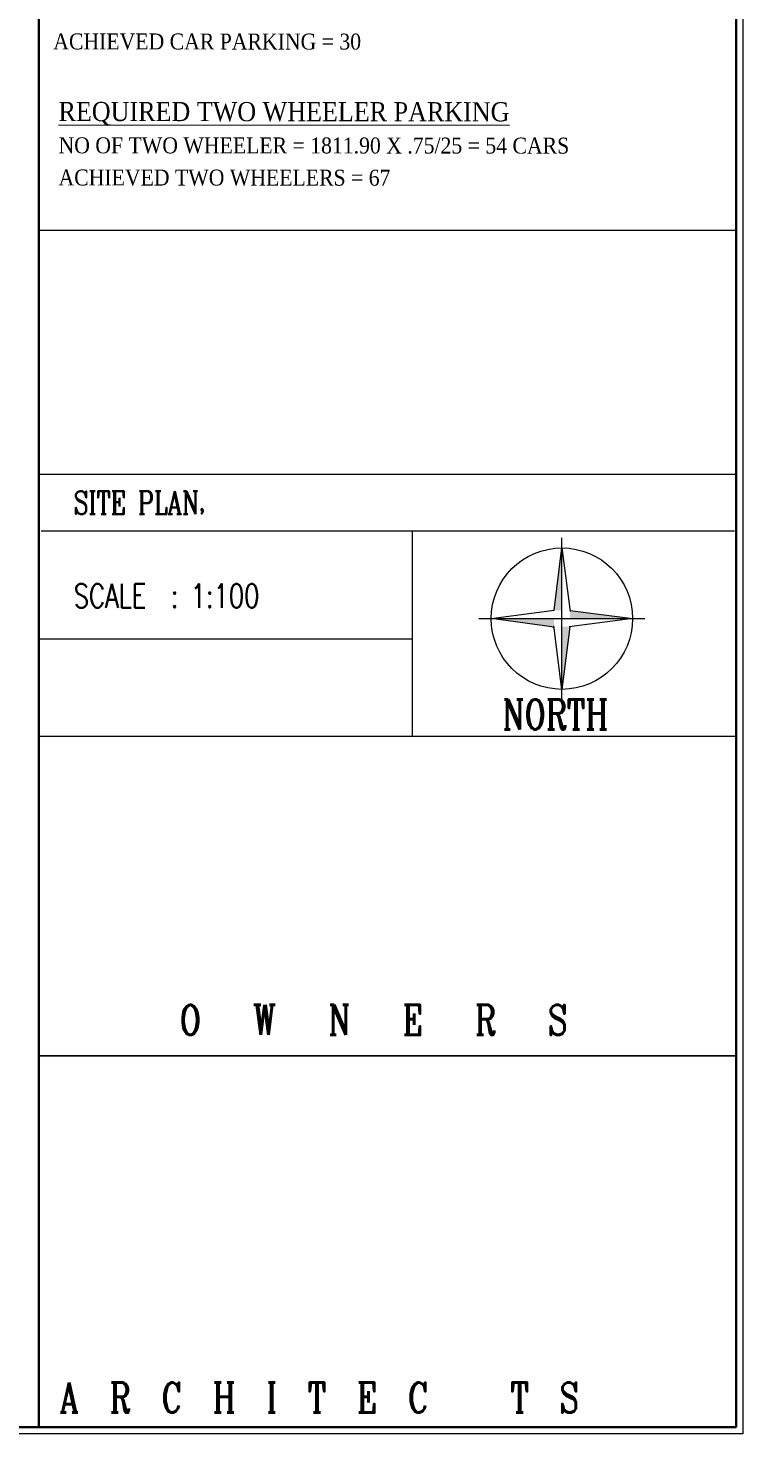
# Model space of a CAD drawing. Header units: metres. Extents: x -1560916 to -1560612, y 43591 to 43809.
# Drawn here: x -1560633.25 to -1560611.7, y 43638.46 to 43680.86 of the extents above; entities that cross this region are included whole.
import ezdxf

# ---------------------------------------------------------------- set-up
doc = ezdxf.new("R2010")
doc.units = ezdxf.units.M
doc.header["$LTSCALE"] = 750
doc.header["$MEASUREMENT"] = 0
for name, color, linetype, lineweight in [('AR_TEXT', 4, 'Continuous', 20), ('DIM-1', 8, 'Continuous', 18), ('MISC', 8, 'Continuous', 13), ('SD', 3, 'Continuous', 13), ('TEXT', 2, 'Continuous', 20), ('TWO WHEELER', 8, 'Continuous', 13), ('wall', 7, 'Continuous', 30)]:
    doc.layers.add(name, color=color, linetype=linetype, lineweight=lineweight)
doc.styles.add('CS', font='romans.shx', dxfattribs={"width": 0.75})
doc.styles.add('ROMANC', font='romanc__.ttf', dxfattribs={"width": 0.75})
doc.styles.add('RS', font='times.ttf', dxfattribs={"width": 0.75})

msp = doc.modelspace()

# ---------------------------------------------------------------- linework, layer by layer
at = {"layer": 'DIM-1', "color": 6, "linetype": 'Continuous'}
msp.add_lwpolyline([(-1560611.69779, 43638.46354), (-1560730.49779, 43638.46354), (-1560730.49779, 43722.46354), (-1560611.69779, 43722.46354), (-1560611.69779, 43638.46354)], close=True, dxfattribs=at)
at = {"layer": 'SD'}
msp.add_line((-1560632.93104, 43674.7623), (-1560611.89779, 43674.7623), dxfattribs=at)
at = {"layer": 'SD', "lineweight": 15}
for p, q in [((-1560611.89779, 43667.39716), (-1560632.93104, 43667.39716)), ((-1560611.95137, 43665.68123), (-1560632.85559, 43665.68123)), ((-1560621.67547, 43665.68123), (-1560621.67547, 43659.49906)), ((-1560621.67547, 43662.42407), (-1560632.93104, 43662.42407)), ((-1560632.93104, 43659.49906), (-1560611.89779, 43659.49906)), ((-1560632.93104, 43649.86119), (-1560611.89779, 43649.86119)), ((-1560611.89779, 43649.86119), (-1560632.93104, 43649.86119))]:
    msp.add_line(p, q, dxfattribs=at)
at = {"layer": 'TEXT', "lineweight": 15}
for p, q in [((-1560617.15499, 43660.62216), (-1560617.15499, 43665.4811)), ((-1560617.3922, 43663.30324), (-1560617.15499, 43665.18065)), ((-1560617.15499, 43665.18065), (-1560616.90524, 43663.26274)), ((-1560619.28723, 43663.04972), (-1560617.3922, 43663.30324)), ((-1560616.90952, 43663.29627), (-1560615.02099, 43663.05163)), ((-1560619.658, 43663.05163), (-1560614.65199, 43663.05163)), ((-1560617.4548, 43662.80277), (-1560619.28723, 43663.04972)), ((-1560617.15499, 43660.91617), (-1560617.40106, 43662.83392)), ((-1560616.91279, 43662.80376), (-1560617.15499, 43660.91617)), ((-1560615.02099, 43663.05163), (-1560616.9389, 43662.80043))]:
    msp.add_line(p, q, dxfattribs=at)
msp.add_ellipse((-1560617.15499, 43663.04841), major_axis=(0.00322, 2.13223), ratio=1, start_param=3.14310253, end_param=9.42628784, dxfattribs=at)
for points in [[(-1560617.3922, 43663.30324), (-1560617.15499, 43665.18065), (-1560617.15499, 43663.30324)], [(-1560616.90952, 43663.29627), (-1560615.02099, 43663.05163), (-1560616.90952, 43663.05163)], [(-1560617.39604, 43662.79478), (-1560619.28723, 43663.04972), (-1560617.39604, 43663.05163)], [(-1560616.91279, 43662.80376), (-1560617.15499, 43660.91617), (-1560617.15499, 43662.80376)]]:
    msp.add_solid(points, dxfattribs=at)
at = {"layer": 'TWO WHEELER'}
msp.add_line((-1560617.4548, 43662.80277), (-1560617.39604, 43662.79478), dxfattribs=at)
at = {"layer": 'wall'}
msp.add_line((-1560632.93104, 43638.66354), (-1560632.93104, 43722.26354), dxfattribs=at)
msp.add_lwpolyline([(-1560611.89779, 43638.66354), (-1560730.29779, 43638.66354), (-1560730.29779, 43722.26354), (-1560611.89779, 43722.26354)], close=True, dxfattribs=at)

# ---------------------------------------------------------------- texts
at = {"layer": 'AR_TEXT', "lineweight": 15, "style": 'ROMANC', "width": 0.75}
msp.add_text('NORTH', height=0.903186, dxfattribs=at).set_placement((-1560618.94832, 43659.70992))
at = {"layer": 'MISC', "lineweight": 15, "style": 'ROMANC', "width": 0.75}
for s, p in [('O   W   N   E   R   S ', (-1560628.67919, 43650.49534)), ('A  R  C  H  I  T  E  C   T  S', (-1560632.30638, 43639.105))]:
    msp.add_text(s, height=0.9031864, dxfattribs=at).set_placement(p)
at = {"layer": 'TEXT', "style": 'RS', "width": 0.9}
for s, height, p in [('ACHIEVED CAR PARKING = 30', 0.4817587, (-1560632.4951, 43680.21439)), ('%%UREQUIRED TWO WHEELER PARKING', 0.5781105, (-1560632.33586, 43678.05291)), ('NO OF TWO WHEELER = 1811.90 X .75/25 = 54 CARS', 0.4817587, (-1560632.33586, 43677.0813)), ('ACHIEVED TWO WHEELERS = 67', 0.4817587, (-1560632.33586, 43676.11113))]:
    msp.add_text(s, height=height, rotation=359.961543, dxfattribs=at).set_placement(p)
at = {"layer": 'TEXT', "lineweight": 15, "style": 'CS', "width": 0.75}
msp.add_text('SCALE  : 1:100', height=0.7168146, dxfattribs=at).set_placement((-1560631.87764, 43663.37727))
at = {"layer": 'wall', "style": 'ROMANC', "width": 0.75}
msp.add_text('SITE PLAN, ', height=0.6912442, dxfattribs=at).set_placement((-1560631.87594, 43666.19874))

doc.saveas('drawing.dxf')
